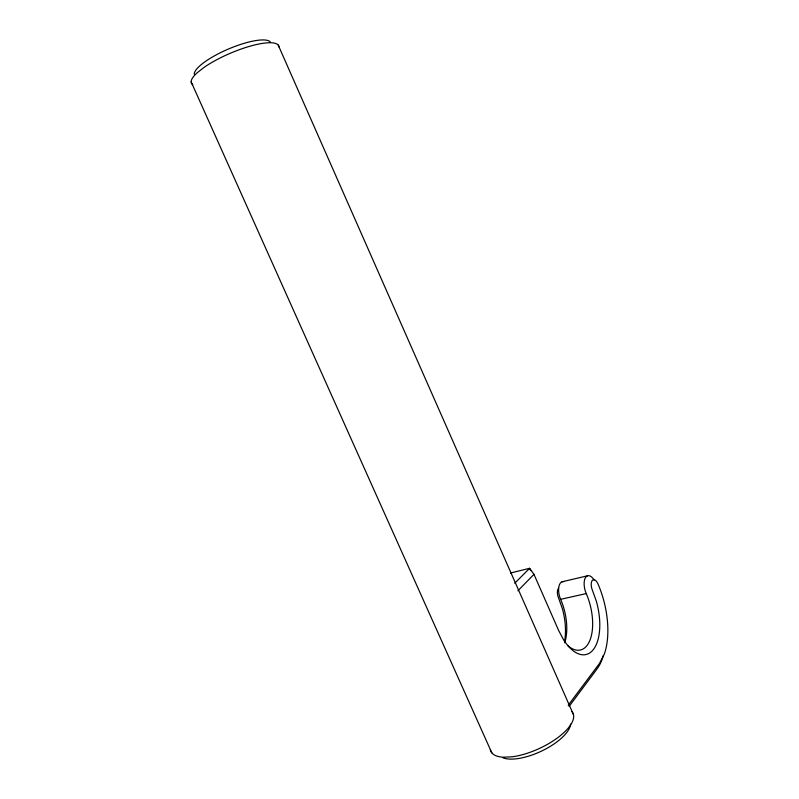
<?xml version="1.0" encoding="UTF-8"?>
<svg xmlns="http://www.w3.org/2000/svg" width="799" height="799" viewBox="0 0 799 799"><rect width="100%" height="100%" fill="white"/><g stroke="black" fill="none" stroke-linecap="round" stroke-linejoin="round"><path stroke-width="1.2" d="M569.078 706.446L597.123 668.823A66.816 33.228 76.5 0 0 603.385 655.43M568.219 705.267L599.42 663.54L604.314 654.081A61.573 30.422 76.4 0 0 597.982 583.919A7.66 3.665 75.6 0 0 592.668 580.044A7.66 3.665 75.6 0 0 591.799 588.523L596.284 601.048A45.573 22.512 76.4 0 1 593.048 649.947A45.573 22.512 76.4 0 1 563.794 640.159L558.661 630.541L533.972 574.341L529.617 568.299L510.471 573.033M517.862 590.811L533.972 574.341M514.776 583.2L529.617 568.299L530.616 570.576M562.027 581.782L587.405 575.839M564.743 642.776A39.431 20.335 76.8 0 0 560.618 599.32L586.246 593.587A12.814 6.172 75.7 0 1 585.417 577.677A12.814 6.172 75.7 0 1 594.136 580.034M191.171 81.907L491.824 752.868M278.182 45.014L573.502 714.676M192.769 84.684A47.441 12.175 -23.1 0 1 197.053 72.879L204.294 67.226A47.441 12.175 -23.1 0 1 251.775 45.703A47.441 12.175 -23.1 0 1 278.941 47.001M194.247 74.207A41.518 10.876 -23.1 0 1 228.824 48.859A41.518 10.876 -23.1 0 1 270.362 41.967M586.246 593.587A40.06 19.905 76.5 0 1 590.411 639A40.06 19.905 76.5 0 1 568.039 645.862M571.904 711.569A45.273 17.788 -24.9 0 1 558.471 737.157A45.273 17.788 -24.9 0 1 512.349 756.783L503.24 757.212A45.273 17.788 -24.9 0 1 490.346 749.702M570.596 724.054A39.541 15.72 -24.9 0 1 543.44 750.171A39.541 15.72 -24.9 0 1 503.07 757.861M560.618 599.32A12.624 6.312 76 0 1 558.821 586.965A12.624 6.312 76 0 1 563.675 581.622M558.571 588.184A7.511 3.775 76.1 0 0 557.912 596.194L562.306 608.468A44.624 23.151 76.9 0 1 564.713 640.668"/></g></svg>
